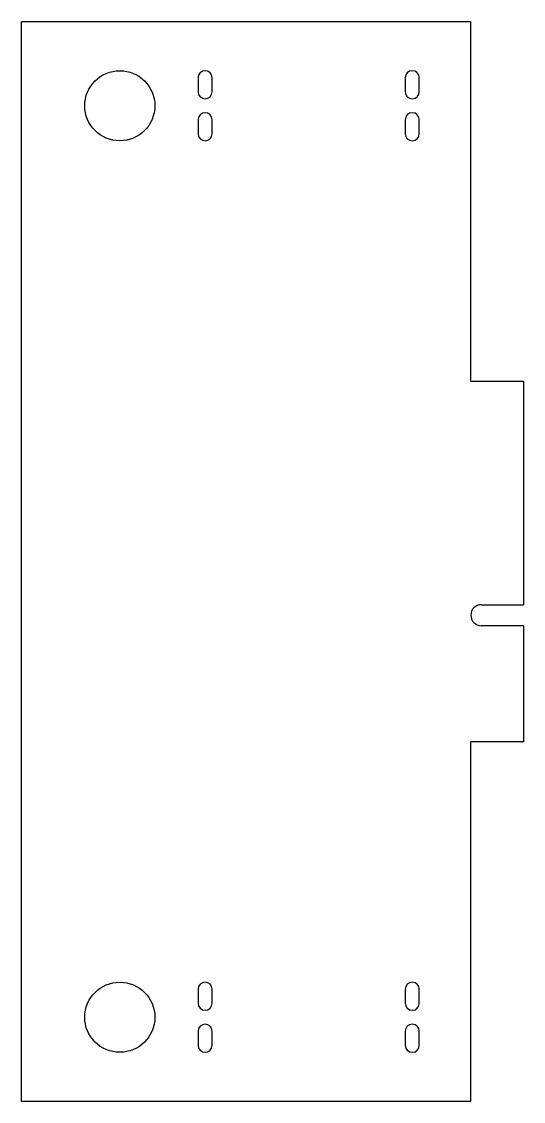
# Model space of a CAD drawing. Header units: millimetres. Extents: x -17.9 to 17.9, y -38.5 to 38.5.
import ezdxf

# ---------------------------------------------------------------- set-up
doc = ezdxf.new("R2010")
doc.units = ezdxf.units.MM
doc.layers.add('Sketch', color=7, linetype='CONTINUOUS')

msp = doc.modelspace()

# ---------------------------------------------------------------- linework, layer by layer
at = {"layer": 'Sketch'}
for p, q in [((-17.885, -38.5), (-17.885, 38.5)), ((-17.885, 38.5), (14.115, 38.5)), ((14.115, 38.5), (14.115, 12.85)), ((-5.305, 34.5), (-5.305, 33.5)), ((-4.305, 33.5), (-4.305, 34.5)), ((9.465, 34.5), (9.465, 33.5)), ((10.465, 33.5), (10.465, 34.5)), ((-5.305, 31.5), (-5.305, 30.5)), ((-4.305, 30.5), (-4.305, 31.5)), ((9.465, 31.5), (9.465, 30.5)), ((10.465, 30.5), (10.465, 31.5)), ((14.115, 12.85), (17.885, 12.85)), ((17.885, 12.85), (17.885, -3.08)), ((14.885, -3.08), (17.885, -3.08)), ((17.885, -4.58), (14.885, -4.58)), ((17.885, -4.58), (17.885, -12.85)), ((17.885, -12.85), (14.115, -12.85)), ((14.115, -12.85), (14.115, -38.5)), ((-5.305, -30.5), (-5.305, -31.5)), ((-4.305, -31.5), (-4.305, -30.5)), ((9.465, -30.5), (9.465, -31.5)), ((10.465, -31.5), (10.465, -30.5)), ((-5.305, -33.5), (-5.305, -34.5)), ((-4.305, -34.5), (-4.305, -33.5)), ((9.465, -33.5), (9.465, -34.5)), ((10.465, -34.5), (10.465, -33.5)), ((14.115, -38.5), (-17.885, -38.5))]:
    msp.add_line(p, q, dxfattribs=at)
for centre in [(-10.885, 32.5), (-10.885, -32.5)]:
    msp.add_circle(centre, 2.5, dxfattribs=at)
for centre, radius, start, end in [((-4.805, 34.5), 0.5, 0, 180), ((9.965, 34.5), 0.5, 0, 180), ((-4.805, 33.5), 0.5, 180, 0), ((9.965, 33.5), 0.5, 180, 0), ((-4.805, 31.5), 0.5, 0, 180), ((9.965, 31.5), 0.5, 0, 180), ((-4.805, 30.5), 0.5, 180, 0), ((9.965, 30.5), 0.5, 180, 0), ((14.885, -3.83), 0.75, 90, -90), ((-4.805, -30.5), 0.5, 0, 180), ((9.965, -30.5), 0.5, 0, 180), ((-4.805, -31.5), 0.5, 180, 0), ((9.965, -31.5), 0.5, 180, 0), ((-4.805, -33.5), 0.5, 0, 180), ((9.965, -33.5), 0.5, 0, 180), ((-4.805, -34.5), 0.5, 180, 0), ((9.965, -34.5), 0.5, 180, 0)]:
    msp.add_arc(centre, radius, start, end, dxfattribs=at)

doc.saveas('drawing.dxf')
